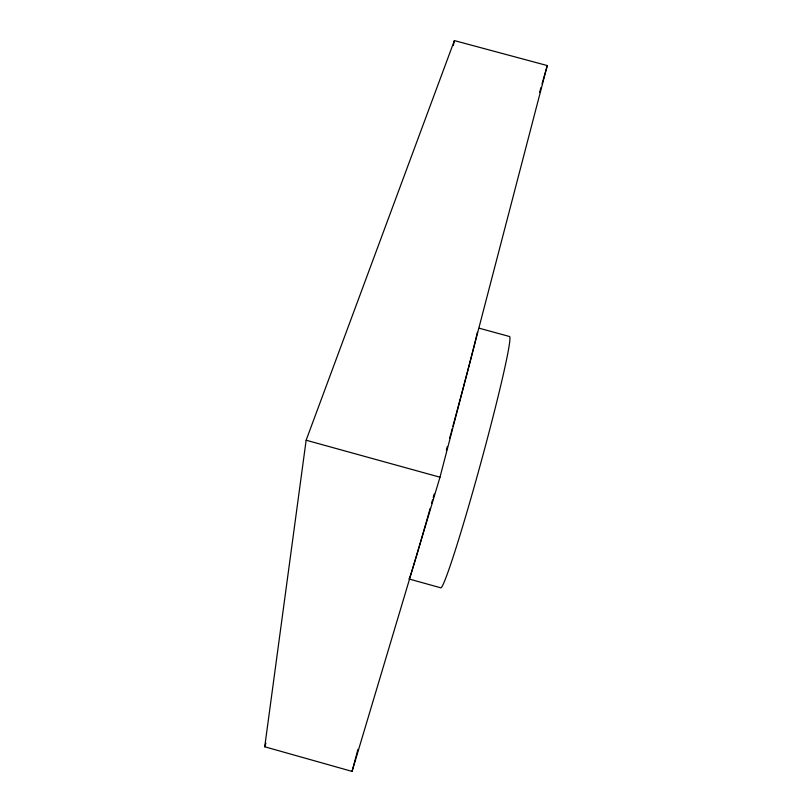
<?xml version="1.0" encoding="UTF-8"?>
<svg xmlns="http://www.w3.org/2000/svg" width="812" height="812" viewBox="0 0 812 812"><rect width="100%" height="100%" fill="white"/><g stroke="black" fill="none" stroke-linecap="round" stroke-linejoin="round"><path stroke-width="1.22" d="M264.722 746.776L306.144 440.226L454.375 40.6L547.278 65.559L439.982 477.212L352.063 771.4L264.722 746.776L265.9 743.163M453.34 45.563L454.375 40.6M352.063 771.4L357.95 749.374M539.604 92.365L541.005 87.493M542.051 83.839L547.278 65.559M479.263 328.231L509.591 336.533A130.306 5.684 -74.7 0 1 481.313 461.145A130.306 5.684 -74.7 0 1 440.855 587.837L409.045 578.986M306.144 440.226L439.982 477.212M477.354 332.291A130.235 1.878 -74.6 0 1 452.893 426.259M452.223 428.736A130.235 1.878 -74.6 0 1 451.208 432.451M450.893 433.608A130.235 1.878 -74.6 0 1 449.615 438.297M447.341 446.61A130.235 1.878 -74.6 0 1 446.356 450.203M434.207 493.98A130.235 1.878 -74.6 0 1 433.202 497.563M432.542 499.918A130.235 1.878 -74.6 0 1 431.558 503.399M430.167 508.342A130.235 1.878 -74.6 0 1 411.349 572.612M411.095 573.414A130.235 1.878 -74.6 0 1 409.248 578.601"/></g></svg>
